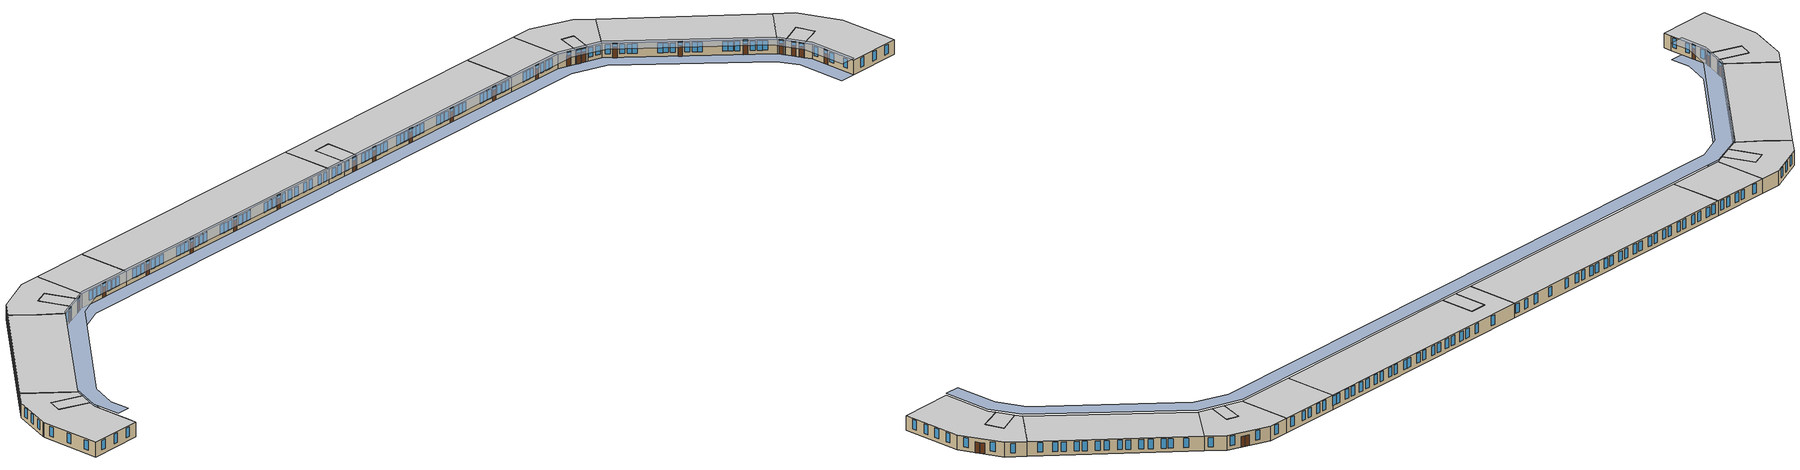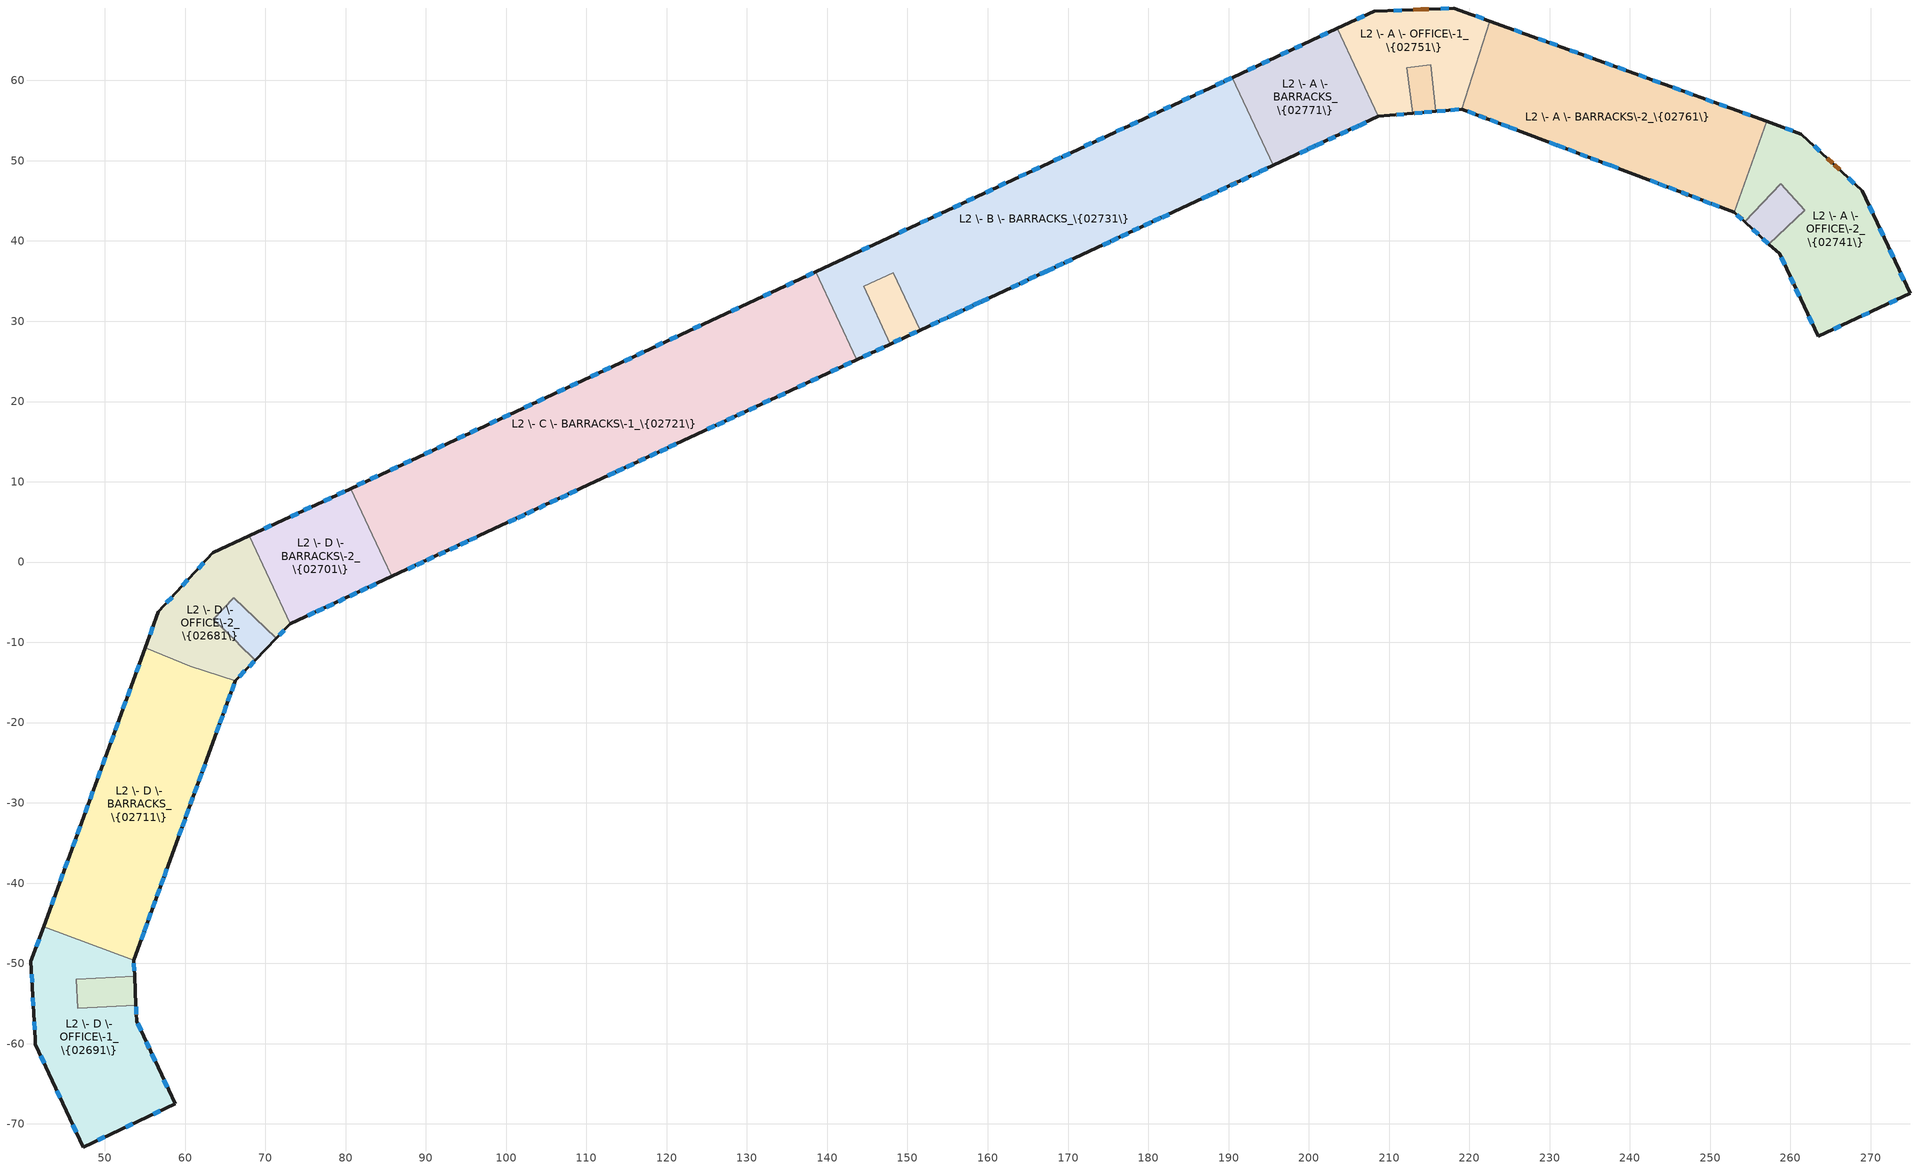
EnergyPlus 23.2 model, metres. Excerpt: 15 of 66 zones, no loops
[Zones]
L2 \- A \- BARRACKS\-2_\{02761\}
 floor to Thermal Zone 1 (\(Baseline\) Floor_\{00023\}): 253.01,43.56 219.02,56.43 222.56,67.39 257.05,54.89 z4.19
 wall outside (\(Baseline\)  Above Grade Wall_\{00010\}): 219.02,56.43 253.01,43.56 / 257.05,54.89 222.56,67.39 z4.19:7.54
 wall to L2 \- A \- OFFICE\-2_\{02741\} (Buffer Wall_\{00015\}): 253.01,43.56 257.05,54.89 z4.19:7.54
 wall to L2 \- A \- OFFICE\-1_\{02751\} (Buffer Wall_\{00015\}): 222.56,67.39 219.02,56.43 z4.19:7.54
 window (Construction 2): 219.78,56.15 220.73,55.79 / 222.59,55.08 223.54,54.72 / 223.95,54.56 224.9,54.2 / 224.95,54.19 225.9,53.83 / 229.94,52.3 230.89,51.94 / 230.97,51.91 231.92,51.55 / 232.3,51.4 233.25,51.04 / 235.12,50.33 236.07,49.97 / 236.61,49.77 237.56,49.41 / 237.59,49.4 238.54,49.04 / 242.51,47.54 243.46,47.18 / 243.56,47.14 244.51,46.78 / 244.82,46.66 245.77,46.3 / 247.77,45.54 248.72,45.18 / 249.14,45.02 250.09,44.66 / 250.18,44.63 251.13,44.27 / 226.52,65.95 225.56,66.3 / 229.54,64.86 228.59,65.2 / 230.94,64.35 229.98,64.7 / 233.48,63.43 232.52,63.78 / 235.29,62.78 234.33,63.12 / 237.87,61.84 236.92,62.18 / 239.46,61.26 238.51,61.61 / 242.03,60.33 241.07,60.68 / 243.8,59.69 242.84,60.04 / 246.31,58.78 245.35,59.13 / 247.84,58.22 246.89,58.57 / 250.38,57.3 249.43,57.65 / 252.07,56.69 251.11,57.04 / 255.01,55.63 254.05,55.97 z5.1:7.24; 221.19,55.61 222.05,55.29 / 233.82,50.83 234.67,50.5 / 246.4,46.06 247.26,45.74 z6.63:7.54
 door (\(Baseline\) Door_Opaque_\{00029\}): 221.22,55.6 222.07,55.28 / 233.82,50.83 234.67,50.5 / 246.44,46.05 247.29,45.72 z4.19:6.63
 ceiling to Thermal Zone 2 (Default Ceiling_\{00021\}): 257.05,54.89 222.56,67.39 219.02,56.43 253.01,43.56 z7.54
L2 \- A \- BARRACKS_\{02771\}
 floor to Thermal Zone 1 (\(Baseline\) Floor_\{00023\}): 195.57,49.4 190.45,60.36 203.56,66.48 208.67,55.51 z4.19
 wall outside (\(Baseline\)  Above Grade Wall_\{00010\}): 195.57,49.4 208.67,55.51 / 203.56,66.48 190.45,60.36 z4.19:7.54
 wall to L2 \- B \- BARRACKS_\{02731\} (Buffer Wall_\{00015\}): 190.45,60.36 195.57,49.4 z4.19:7.54
 wall to L2 \- A \- OFFICE\-1_\{02751\} (Buffer Wall_\{00015\}): 208.67,55.51 203.56,66.48 z4.19:7.54
 window (Construction 2): 206.25,54.38 207.17,54.81 / 205.3,53.94 206.22,54.37 / 203.9,53.29 204.82,53.72 / 200.89,51.88 201.81,52.31 / 199.86,51.4 200.78,51.83 / 198.85,50.93 199.77,51.36 / 193.32,61.7 192.4,61.27 / 195.05,62.51 194.13,62.08 / 197.44,63.62 196.52,63.2 / 199.14,64.41 198.22,63.98 / 202.34,65.91 201.42,65.48 z5.1:7.24; 202.44,52.6 203.27,52.99 z6.63:7.54
 door (\(Baseline\) Door_Opaque_\{00029\}): 202.42,52.6 203.25,52.98 z4.19:6.63
 ceiling to Thermal Zone 2 (Default Ceiling_\{00021\}): 208.67,55.51 203.56,66.48 190.45,60.36 195.57,49.4 z7.54
L2 \- A \- OFFICE\-1_\{02751\}
 floor to Thermal Zone 1 (\(Baseline\) Floor_\{00023\}): 208.67,55.51 203.56,66.48 208.12,68.6 218.08,69.02 222.56,67.39 219.02,56.43 215.82,56.15 215.2,61.97 212.2,61.58 212.95,55.89 z4.19
 wall outside (\(Baseline\)  Above Grade Wall_\{00010\}): 208.67,55.51 212.95,55.89 / 222.56,67.39 218.08,69.02 208.12,68.6 203.56,66.48 / 215.82,56.15 219.02,56.43 z4.19:7.54
 wall to ThermalZone_L2 \- A \- STAIRS\-1_\{03027\} (Buffer Wall_\{00015\}): 212.95,55.89 212.2,61.58 215.2,61.97 215.82,56.15 z4.19:7.54
 window (Construction 2): 210.93,55.71 211.84,55.79 z6.63:7.54; 206.91,68.04 205.99,67.61 / 211.59,68.75 210.58,68.7 / 217.44,68.99 216.42,68.95 / 221.76,67.68 220.8,68.03 / 217.66,56.31 218.67,56.4 / 215.99,56.16 217,56.25 z5.1:7.24
 door (\(Baseline\) Door_Opaque_\{00029\}): 210.86,55.71 211.77,55.79 / 213.94,68.85 213.03,68.81 / 214.92,68.89 214.01,68.85 z4.19:6.63
 ceiling to Thermal Zone 2 (Default Ceiling_\{00021\}): 212.95,55.89 212.2,61.58 215.2,61.97 215.82,56.15 219.02,56.43 222.56,67.39 218.08,69.02 208.12,68.6 203.56,66.48 208.67,55.51 z7.54
L2 \- A \- OFFICE\-2_\{02741\}
 floor to Thermal Zone 1 (\(Baseline\) Floor_\{00023\}): 263.43,28.11 258.64,38.38 257.32,39.6 261.75,43.85 258.81,47.12 254.3,42.37 253.01,43.56 257.05,54.89 261.36,53.32 268.94,46.24 274.9,33.46 z4.19
 wall outside (\(Baseline\)  Above Grade Wall_\{00010\}): 257.32,39.6 258.64,38.38 263.43,28.11 274.9,33.46 268.94,46.24 261.36,53.32 257.05,54.89 / 253.01,43.56 254.3,42.37 z4.19:7.54
 wall to ThermalZone_L2 \- A \- STAIR\-2_\{03028\} (Buffer Wall_\{00015\}): 254.3,42.37 258.81,47.12 261.75,43.85 257.32,39.6 z4.19:7.54
 window (Construction 2): 260.28,53.71 259.33,54.06 / 263.67,51.16 262.93,51.85 / 267.96,47.15 267.22,47.85 / 270.24,43.45 269.81,44.37 / 271.55,40.65 271.12,41.57 / 272.79,37.99 272.36,38.91 / 274.12,35.12 273.7,36.04 / 265.36,29.01 266.28,29.44 / 268.89,30.66 269.81,31.08 / 272.32,32.26 273.24,32.69 / 262.27,30.6 262.7,29.68 / 260.66,34.04 261.09,33.12 / 258.84,37.96 259.27,37.04 z5.1:7.24; 260,35.47 260.38,34.64 / 253.31,43.28 253.98,42.67 z6.63:7.54
 door (\(Baseline\) Door_Opaque_\{00029\}): 265.27,49.67 264.6,50.29 / 266.12,48.87 265.45,49.5 / 260.02,35.43 260.4,34.6 / 253.3,43.29 253.97,42.68 z4.19:6.63
 ceiling to Thermal Zone 2 (Default Ceiling_\{00021\}): 274.9,33.46 268.94,46.24 261.36,53.32 257.05,54.89 253.01,43.56 254.3,42.37 258.81,47.12 261.75,43.85 257.32,39.6 258.64,38.38 263.43,28.11 z7.54
L2 \- B \- BARRACKS_\{02731\}
 floor to Thermal Zone 1 (\(Baseline\) Floor_\{00023\}): 147.77,27.11 144.43,34.29 144.53,34.34 147.87,27.16 z4.19; 143.67,25.2 138.56,36.17 190.45,60.36 195.57,49.4 151.59,28.89 148.24,36.07 144.53,34.34 144.43,34.29 147.77,27.11 z4.19
 wall outside (\(Baseline\)  Above Grade Wall_\{00010\}): 190.45,60.36 138.56,36.17 / 151.59,28.89 195.57,49.4 / 143.67,25.2 147.87,27.16 z4.19:7.54
 wall to L2 \- C \- BARRACKS\-1_\{02721\} (Buffer Wall_\{00015\}): 138.56,36.17 143.67,25.2 z4.19:7.54
 wall to ThermalZone_L2 \- B \- STAIR\-1_\{03030\} (Buffer Wall_\{00015\}): 147.87,27.16 144.53,34.34 148.24,36.07 151.59,28.89 z4.19:7.54
 window (Construction 2): 145.24,39.28 144.32,38.86 / 149.87,41.44 148.95,41.01 / 152.5,42.67 151.58,42.24 / 154.18,43.45 153.26,43.02 / 156.63,44.59 155.71,44.16 / 158.33,45.39 157.41,44.96 / 160.64,46.46 159.72,46.03 / 162.26,47.22 161.34,46.79 / 164.79,48.4 163.87,47.97 / 166.48,49.19 165.56,48.76 / 169.16,50.44 168.24,50.01 / 170.26,50.95 169.34,50.52 / 172.95,52.21 172.03,51.78 / 174.49,52.92 173.57,52.49 / 176.95,54.07 176.03,53.64 / 178.66,54.86 177.74,54.44 / 180.96,55.94 180.04,55.51 / 182.82,56.81 181.9,56.38 / 185.14,57.89 184.22,57.46 / 186.83,58.68 185.91,58.25 / 189.35,59.85 188.43,59.42 / 190.37,60.33 189.45,59.9 / 152.89,29.5 153.81,29.93 / 154.02,30.03 154.94,30.46 / 155.05,30.51 155.97,30.94 / 157.2,31.51 158.12,31.94 / 158.2,31.98 159.12,32.41 / 159.21,32.45 160.13,32.88 / 162.93,34.18 163.85,34.61 / 164.02,34.69 164.94,35.12 / 165.13,35.21 166.05,35.64 / 167.35,36.24 168.27,36.67 / 168.5,36.78 169.42,37.21 / 169.58,37.28 170.5,37.71 / 174.31,39.49 175.23,39.92 / 175.36,39.98 176.28,40.41 / 176.58,40.55 177.5,40.98 / 179.42,41.87 180.34,42.3 / 180.63,42.43 181.55,42.86 / 181.68,42.92 182.6,43.35 / 193.87,48.61 194.79,49.04 / 192.88,48.15 193.8,48.58 / 191.56,47.53 192.48,47.96 / 188.85,46.27 189.77,46.7 / 187.65,45.71 188.57,46.14 / 186.66,45.24 187.58,45.68 / 146.12,26.34 147.04,26.77 / 144.52,25.6 145.44,26.03 z5.1:7.24; 156.03,30.96 156.86,31.35 / 166.49,35.84 167.32,36.23 / 178.08,41.24 178.9,41.63 / 190.19,46.9 191.02,47.28 z6.63:7.54
 door (\(Baseline\) Door_Opaque_\{00029\}): 156.07,30.98 156.89,31.37 / 166.46,35.83 167.29,36.21 / 178.08,41.24 178.9,41.63 / 190.28,46.93 191.11,47.32 z4.19:6.63
 ceiling to Thermal Zone 2 (Default Ceiling_\{00021\}): 147.87,27.16 144.53,34.34 148.24,36.07 151.59,28.89 195.57,49.4 190.45,60.36 138.56,36.17 143.67,25.2 z7.54
L2 \- C \- BARRACKS\-1_\{02721\}
 floor to Thermal Zone 1 (\(Baseline\) Floor_\{00023\}): 85.77,-1.8 80.66,9.16 138.56,36.17 143.67,25.2 z4.19
 wall outside (\(Baseline\)  Above Grade Wall_\{00010\}): 138.56,36.17 80.66,9.16 / 85.77,-1.8 143.67,25.2 z4.19:7.54
 wall to L2 \- D \- BARRACKS\-2_\{02701\} (Buffer Wall_\{00015\}): 80.66,9.16 84.7,0.48 85.77,-1.8 z4.19:7.54
 window (Construction 2): 135.79,34.88 134.87,34.45 / 138.28,36.04 137.36,35.61 / 132.98,33.56 132.06,33.14 / 128.96,31.69 128.04,31.26 / 124.23,29.48 123.31,29.05 / 121.32,28.13 120.4,27.7 / 119.53,27.29 118.61,26.86 / 117.17,26.19 116.25,25.76 / 115.62,25.47 114.7,25.04 / 113.03,24.26 112.11,23.83 / 111.46,23.53 110.54,23.1 / 108.92,22.35 108,21.92 / 107.31,21.59 106.39,21.16 / 104.78,20.42 103.86,19.99 / 103.2,19.68 102.28,19.25 / 100.53,18.44 99.61,18 / 98.86,17.66 97.94,17.23 / 96.43,16.52 95.51,16.09 / 94.86,15.79 93.94,15.36 / 92.32,14.61 91.4,14.18 / 90.73,13.86 89.81,13.44 / 88.17,12.67 87.25,12.24 / 86.49,11.89 85.57,11.46 / 84.01,10.73 83.09,10.3 / 82.4,9.98 81.48,9.55 / 87.72,-0.89 88.64,-0.46 / 88.82,-0.38 89.74,0.05 / 90.09,0.22 91.01,0.65 / 92.98,1.56 93.9,1.99 / 94.28,2.17 95.2,2.6 / 95.4,2.69 96.32,3.12 / 100.25,4.95 101.17,5.38 / 101.37,5.47 102.29,5.9 / 102.54,6.02 103.46,6.45 / 105.46,7.38 106.38,7.81 / 106.73,7.97 107.65,8.4 / 107.86,8.5 108.78,8.93 / 112.66,10.74 113.58,11.17 / 113.74,11.24 114.66,11.67 / 114.98,11.82 115.9,12.25 / 117.87,13.17 118.79,13.6 / 119.14,13.76 120.06,14.19 / 120.29,14.3 121.21,14.73 / 125.06,16.52 125.98,16.95 / 126.23,17.07 127.15,17.5 / 127.48,17.65 128.4,18.08 / 130.21,18.92 131.13,19.36 / 132,19.76 132.92,20.19 / 133.84,20.62 134.76,21.05 / 136.35,21.79 137.27,22.22 / 137.95,22.53 138.87,22.96 / 140.46,23.7 141.38,24.13 / 142.06,24.45 142.98,24.88 z5.1:7.24; 128.82,18.28 129.65,18.66 / 116.5,12.53 117.33,12.92 / 104.06,6.73 104.89,7.12 / 91.58,0.91 92.4,1.29 z6.63:7.54
 door (\(Baseline\) Door_Opaque_\{00029\}): 128.83,18.28 129.66,18.67 / 116.49,12.53 117.32,12.91 / 104.06,6.73 104.89,7.12 / 91.57,0.9 92.4,1.29 z4.19:6.63
 ceiling to Thermal Zone 2 (Default Ceiling_\{00021\}): 143.67,25.2 138.56,36.17 80.66,9.16 85.77,-1.8 z7.54
L2 \- D \- BARRACKS\-2_\{02701\}
 floor to Thermal Zone 1 (\(Baseline\) Floor_\{00023\}): 73.12,-7.7 68,3.27 80.66,9.16 85.77,-1.8 z4.19
 wall outside (\(Baseline\)  Above Grade Wall_\{00010\}): 80.66,9.16 68,3.27 / 73.12,-7.7 85.77,-1.8 z4.19:7.54
 wall to L2 \- D \- OFFICE\-2_\{02681\} (Buffer Wall_\{00015\}): 68,3.27 73.12,-7.7 z4.19:7.54
 window (Construction 2): 79.9,8.81 78.98,8.38 / 78.2,8.02 77.28,7.59 / 75.72,6.86 74.8,6.44 / 74.08,6.1 73.16,5.67 / 70.77,4.56 69.85,4.13 / 75.27,-6.69 76.19,-6.26 / 76.36,-6.19 77.28,-5.76 / 77.6,-5.61 78.52,-5.18 / 80.49,-4.26 81.41,-3.83 / 81.81,-3.65 82.73,-3.22 / 82.92,-3.13 83.84,-2.7 z5.1:7.24; 79.09,-4.92 79.92,-4.53 z6.63:7.54
 door (\(Baseline\) Door_Opaque_\{00029\}): 79.08,-4.92 79.91,-4.53 z4.19:6.63
 ceiling to Thermal Zone 2 (Default Ceiling_\{00021\}): 85.77,-1.8 80.66,9.16 68,3.27 73.12,-7.7 z7.54
L2 \- D \- BARRACKS_\{02711\}
 floor to Thermal Zone 1 (\(Baseline\) Floor_\{00023\}): 53.61,-49.58 42.37,-45.45 55.05,-10.69 60.65,-13 66.27,-14.8 z4.19
 wall outside (\(Baseline\)  Above Grade Wall_\{00010\}): 55.05,-10.69 42.37,-45.45 / 53.61,-49.58 66.27,-14.8 z4.19:7.54
 wall to L2 \- D \- OFFICE\-1_\{02691\} (Buffer Wall_\{00015\}): 42.37,-45.45 53.61,-49.58 z4.19:7.54
 wall to L2 \- D \- OFFICE\-2_\{02681\} (Buffer Wall_\{00015\}): 66.27,-14.8 60.65,-13 55.05,-10.69 z4.19:7.54
 window (Construction 2): 54.28,-12.78 53.93,-13.74 / 53.19,-15.79 52.84,-16.74 / 52.62,-17.34 52.27,-18.3 / 51.66,-19.97 51.31,-20.93 / 51.09,-21.55 50.74,-22.5 / 50.08,-24.3 49.74,-25.25 / 49.47,-25.99 49.12,-26.94 / 48.53,-28.57 48.18,-29.52 / 47.91,-30.27 47.56,-31.22 / 46.94,-32.93 46.59,-33.88 / 46.36,-34.52 46.01,-35.47 / 45.38,-37.2 45.03,-38.15 / 44.79,-38.8 44.44,-39.76 / 43.72,-41.74 43.37,-42.69 / 54.54,-47.03 54.89,-46.07 / 54.92,-45.98 55.27,-45.02 / 55.41,-44.64 55.76,-43.68 / 56.49,-41.66 56.84,-40.71 / 56.99,-40.28 57.34,-39.33 / 57.39,-39.19 57.74,-38.23 / 59.23,-34.12 59.58,-33.17 / 59.66,-32.96 60,-32.01 / 60.11,-31.72 60.46,-30.76 / 61.17,-28.8 61.52,-27.84 / 61.72,-27.29 62.07,-26.33 / 62.15,-26.11 62.5,-25.16 / 63.92,-21.24 64.27,-20.28 / 64.35,-20.07 64.7,-19.12 / 64.81,-18.81 65.15,-17.86 / 65.79,-16.11 66.14,-15.15 z5.1:7.24; 65.35,-17.31 65.66,-16.45 / 60.67,-30.18 60.98,-29.32 / 55.98,-43.07 56.29,-42.21 z6.63:7.54
 door (\(Baseline\) Door_Opaque_\{00029\}): 65.35,-17.32 65.66,-16.46 / 60.66,-30.21 60.97,-29.35 / 55.98,-43.06 56.29,-42.2 z4.19:6.63
 ceiling to Thermal Zone 2 (Default Ceiling_\{00021\}): 66.27,-14.8 60.65,-13 55.05,-10.69 42.37,-45.45 53.61,-49.58 z7.54
L2 \- D \- OFFICE\-1_\{02691\}
 floor to Thermal Zone 1 (\(Baseline\) Floor_\{00023\}): 47.31,-72.87 41.35,-60.09 40.8,-49.74 42.37,-45.45 53.61,-49.58 53.71,-51.61 46.44,-51.97 46.61,-55.57 53.89,-55.21 53.99,-57.22 58.79,-67.51 z4.19
 wall outside (\(Baseline\)  Above Grade Wall_\{00010\}): 42.37,-45.45 40.8,-49.74 41.32,-59.44 41.35,-60.09 47.31,-72.87 58.79,-67.51 57.96,-65.73 53.99,-57.22 53.89,-55.21 / 53.71,-51.61 53.61,-49.58 z4.19:7.54
 wall to ThermalZone_L2 \- D \- STAIR\-1_\{03029\} (Buffer Wall_\{00015\}): 53.89,-55.21 46.61,-55.57 46.44,-51.97 53.71,-51.61 z4.19:7.54
 window (Construction 2): 42.01,-61.51 42.44,-62.43 / 44.03,-65.84 44.46,-66.76 / 46.02,-70.1 46.45,-71.02 / 40.89,-51.35 40.94,-52.36 / 41.04,-54.28 41.1,-55.29 / 41.2,-57.24 41.25,-58.25 / 41.81,-46.98 41.46,-47.94 / 57.81,-65.4 57.38,-64.48 / 56.31,-62.2 55.88,-61.28 / 54.54,-58.39 54.11,-57.47 / 49.1,-72.03 50.02,-71.6 / 56.02,-68.81 56.94,-68.38 / 52.59,-70.41 53.51,-69.98 z5.1:7.24; 53.68,-50.92 53.63,-50.01 / 53.95,-56.34 53.9,-55.42 / 55.56,-60.59 55.18,-59.76 z6.63:7.54
 door (\(Baseline\) Door_Opaque_\{00029\}): 53.68,-50.9 53.63,-49.99 / 53.95,-56.4 53.9,-55.48 / 55.57,-60.6 55.18,-59.77 z4.19:6.63
 ceiling to Thermal Zone 2 (Default Ceiling_\{00021\}): 58.79,-67.51 53.99,-57.22 53.89,-55.21 46.61,-55.57 46.44,-51.97 53.71,-51.61 53.61,-49.58 42.37,-45.45 40.8,-49.74 41.35,-60.09 47.31,-72.87 z7.54
L2 \- D \- OFFICE\-2_\{02681\}
 floor to Thermal Zone 1 (\(Baseline\) Floor_\{00023\}): 63.41,-7.09 66,-4.4 66.06,-4.46 63.49,-7.12 66.62,-10.14 66.6,-10.17 z4.19; 66.27,-14.8 60.65,-13 55.05,-10.69 56.69,-6.19 63.43,1.13 68,3.27 73.12,-7.7 71.37,-9.51 66.1,-4.42 66.06,-4.46 66,-4.4 63.41,-7.09 68.74,-12.23 z4.19
 wall outside (\(Baseline\)  Above Grade Wall_\{00010\}): 68,3.27 63.43,1.13 56.69,-6.19 55.05,-10.69 / 71.37,-9.51 73.12,-7.7 / 66.27,-14.8 68.74,-12.23 z4.19:7.54
 wall to ThermalZone_L2 \-D \- STAIR\-2_\{03031\} (Buffer Wall_\{00015\}): 68.74,-12.23 66.6,-10.17 66.62,-10.14 63.49,-7.12 66.1,-4.42 71.37,-9.51 z4.19:7.54
 window (Construction 2): 56,-8.09 55.65,-9.04 / 62.32,-0.07 61.64,-0.82 / 60.36,-2.2 59.67,-2.95 / 58.38,-4.36 57.69,-5.1 / 66.75,-14.29 67.46,-13.56 z5.1:7.24; 71.72,-9.14 72.36,-8.49 / 67.97,-13.03 68.6,-12.38 z6.63:7.54
 door (\(Baseline\) Door_Opaque_\{00029\}): 71.72,-9.15 72.36,-8.49 / 67.97,-13.04 68.6,-12.38 z4.19:6.63
 ceiling to Thermal Zone 2 (Default Ceiling_\{00021\}): 68.74,-12.23 66.6,-10.17 66.62,-10.14 63.49,-7.12 66.1,-4.42 71.37,-9.51 73.12,-7.7 68,3.27 63.43,1.13 56.69,-6.19 55.05,-10.69 60.65,-13 66.27,-14.8 z7.54
ThermalZone_L2 \- A \- STAIRS\-1_\{03027\}
 floor to Thermal Zone 1 (\(Baseline\) Floor_\{00023\}): 212.95,55.89 212.2,61.58 215.2,61.97 215.82,56.15 z4.19
 wall outside (\(Baseline\)  Above Grade Wall_\{00010\}): 212.95,55.89 215.82,56.15 z4.19:7.54
 window (Construction 2): 214.37,56.02 215.28,56.1 / 213.22,55.92 214.13,56 z6.63:7.54
 door (\(Baseline\) Door_Opaque_\{00029\}): 214.39,56.02 215.3,56.1 / 213.16,55.91 214.08,55.99 z4.19:6.63
 ceiling to Thermal Zone 2 (Default Ceiling_\{00021\}): 215.82,56.15 215.2,61.97 212.2,61.58 212.95,55.89 z7.54
ThermalZone_L2 \- A \- STAIR\-2_\{03028\}
 floor to Thermal Zone 1 (\(Baseline\) Floor_\{00023\}): 257.32,39.6 254.3,42.37 258.81,47.12 261.75,43.85 z4.19
 wall outside (\(Baseline\)  Above Grade Wall_\{00010\}): 254.3,42.37 257.32,39.6 z4.19:7.54
 window (Construction 2): 256.55,40.3 257.22,39.68 / 255.31,41.44 255.99,40.82 z6.63:7.54
 door (\(Baseline\) Door_Opaque_\{00029\}): 256.57,40.28 257.25,39.66 / 255.31,41.44 255.99,40.82 z4.19:6.63
 ceiling to Thermal Zone 2 (Default Ceiling_\{00021\}): 261.75,43.85 258.81,47.12 254.3,42.37 257.32,39.6 z7.54
ThermalZone_L2 \- B \- STAIR\-1_\{03030\}
 floor to Thermal Zone 1 (\(Baseline\) Floor_\{00023\}): 147.87,27.16 144.53,34.34 148.24,36.07 151.59,28.89 z4.19
 wall outside (\(Baseline\)  Above Grade Wall_\{00010\}): 147.87,27.16 151.59,28.89 z4.19:7.54
 window (Construction 2): 148.32,27.37 149.24,27.8 z5.1:7.24; 150.3,28.29 151.13,28.68 z6.63:7.54
 door (\(Baseline\) Door_Opaque_\{00029\}): 150.31,28.3 151.14,28.68 z4.19:6.63
 ceiling to Thermal Zone 2 (Default Ceiling_\{00021\}): 151.59,28.89 148.24,36.07 144.53,34.34 147.87,27.16 z7.54
ThermalZone_L2 \- D \- STAIR\-1_\{03029\}
 floor to Thermal Zone 1 (\(Baseline\) Floor_\{00023\}): 46.61,-55.57 46.44,-51.97 53.71,-51.61 53.89,-55.21 z4.19
 wall outside (\(Baseline\)  Above Grade Wall_\{00010\}): 53.89,-55.21 53.71,-51.61 z4.19:7.54
 ceiling to Thermal Zone 2 (Default Ceiling_\{00021\}): 53.89,-55.21 53.71,-51.61 46.44,-51.97 46.61,-55.57 z7.54
ThermalZone_L2 \-D \- STAIR\-2_\{03031\}
 floor to Thermal Zone 1 (\(Baseline\) Floor_\{00023\}): 68.74,-12.23 66.6,-10.17 66.62,-10.14 63.49,-7.12 66.06,-4.46 71.33,-9.55 z4.19; 71.33,-9.55 66.06,-4.46 66.1,-4.42 71.37,-9.51 z4.19
 wall outside (\(Baseline\)  Above Grade Wall_\{00010\}): 68.74,-12.23 71.37,-9.51 z4.19:7.54
 ceiling to Thermal Zone 2 (Default Ceiling_\{00021\}): 71.37,-9.51 66.1,-4.42 63.49,-7.12 66.62,-10.14 66.6,-10.17 68.74,-12.23 z7.54
shading: 59.66,-61.84 57.58,-57.38 57.37,-50.68 69.98,-16.36 74.83,-11.03 210.25,52.12 218.69,52.79 251.28,40.24 255.24,36.79 260.02,26.52 263.43,28.11 258.64,38.38 253.01,43.56 219.02,56.43 208.67,55.51 73.12,-7.7 66.27,-14.8 53.61,-49.58 53.99,-57.22 56.77,-63.18 z4.19; 59.66,-61.84 57.58,-57.38 57.37,-50.68 69.98,-16.36 74.83,-11.03 210.25,52.12 218.41,52.74 250.72,40.59 255.93,35.82 260.22,26.61 263.43,28.11 258.64,38.38 253.01,43.56 219.02,56.43 208.67,55.51 73.12,-7.7 66.27,-14.8 53.61,-49.58 53.99,-57.22 56.77,-63.18 z8
[Building]
SubjectBuilding_\{00122\}
[Site:Location]
Lawson Aaf_ GA_ USA_Site_\{02469\}: Latitude {deg}=32.332; Longitude {deg}=-84.989; Time Zone {hr}=-5; Elevation {m}=70.7136
[Site:GroundReflectance]
0.2, 0.2, 0.2, 0.2, 0.2, 0.2, 0.2, 0.2, 0.2, 0.2, 0.2, 0.2
[SizingPeriod:DesignDay] Barometric Pressure {Pa}=100479; Wind Direction {deg}=0; Rain Indicator=No; Snow Indicator=No; Begin Environment Reset Mode=FullResetAtBeginEnvironment
Name | Month | Day of Month | Day Type | Maximum Dry-Bulb Temperature {C} | Daily Dry-Bulb Temperature Range {deltaC} | Dry-Bulb Temperature Range Modifier Type | Humidity Condition Type | Wetbulb or DewPoint at Maximum Dry-Bulb {C} | Wind Speed {m/s} | Daylight Saving Time Indicator | Solar Model Indicator | Sky Clearness | Dry-Bulb Temperature Range Modifier Day Schedule | Humidity Condition Day Schedule | Beam Solar Day Schedule | Diffuse Solar Day Schedule
00\:HDD_Lawson Aaf_ GA_ USA_\{02470\} | 1 | 15 | WinterDesignDay | -3.55556 | 0 | DefaultMultipliers | Wetbulb | -7.33333 | 18.04 | No | ASHRAEClearSky | 0
01\:CDD_Lawson Aaf_ GA_ USA_January_\{02475\} | 1 | 21 | SummerDesignDay | 23.0222 |  | DifferenceSchedule | WetBulbProfileDifferenceSchedule | 21.2186 | 9.02 | No | Schedule |  | DrybulbTemperatureScheduleDayForDesignWeather_January_\{02471\} | WetbulbTemperatureScheduleDayForDesignWeather_January_\{02472\} | BeamRadiationScheduleDayForDesignWeather_January_\{02473\} | DiffuseRadiationScheduleDayForDesignWeather_January_\{02474\}
02\:CDD_Lawson Aaf_ GA_ USA_February_\{02480\} | 2 | 21 | SummerDesignDay | 24.6 |  | DifferenceSchedule | WetBulbProfileDifferenceSchedule | 22.3325 | 9.02 | No | Schedule |  | DrybulbTemperatureScheduleDayForDesignWeather_February_\{02476\} | WetbulbTemperatureScheduleDayForDesignWeather_February_\{02477\} | BeamRadiationScheduleDayForDesignWeather_February_\{02478\} | DiffuseRadiationScheduleDayForDesignWeather_February_\{02479\}
03\:CDD_Lawson Aaf_ GA_ USA_March_\{02485\} | 3 | 21 | SummerDesignDay | 27.8444 |  | DifferenceSchedule | WetBulbProfileDifferenceSchedule | 24.5556 | 9.02 | Yes | Schedule |  | DrybulbTemperatureScheduleDayForDesignWeather_March_\{02481\} | WetbulbTemperatureScheduleDayForDesignWeather_March_\{02482\} | BeamRadiationScheduleDayForDesignWeather_March_\{02483\} | DiffuseRadiationScheduleDayForDesignWeather_March_\{02484\}
[Material]
Name | Roughness | Thickness {m} | Conductivity {W/m-K} | Density {kg/m3} | Specific Heat {J/kg-K} | Thermal Absorptance | Solar Absorptance | Visible Absorptance
Buffer Wall_R\-38 batt insulation_\{00014\} | MediumRough | 0.9144 | 0.0692301 | 8.00842 | 837.36 | 0.45 | 0.45 | 0.45
Default Ceiling_Acoustic Tile_\{00019\}; Default Ceiling_Acoustic Tile_\{00020\} | MediumRough | 0.009525 | 0.0605757 | 368.387 | 586.152 | 0.45 | 0.45 | 0.45
Material 1 | Rough | 0.3 | 1.04 | 2243 | 837 | 0.9 | 0.7 | 0.7
\(Baseline\)  Above Grade Wall_Baseline_\{00008\} | MediumRough | 0.0047625 | 0.0048269 | 1857.95 | 837.36 | 0.45 | 0.45 | 0.45
\(Baseline\)  Above Grade Wall_Baseline_\{00009\} | MediumRough | 0.0047625 | 0.0048269 | 1857.95 | 837.36 | 0.675 | 0.675 | 0.675
\(Baseline\) Floor_Baseline_\{00022\} | MediumRough | 0.0008636 | 0.000284589 | 7832.24 | 502.416 | 0.675 | 0.675 | 0.675
[Material:NoMass]
\(Baseline\) Door_OpaqueMaterial_\{00028\}: Roughness=MediumRough; Thermal Resistance {m2-K/W}=0.251586; Thermal Absorptance=0.9; Solar Absorptance=0.7; Visible Absorptance=0.7
[WindowMaterial:SimpleGlazingSystem]
\(Baseline\) Window_\{00027\}: U-Factor {W/m2-K}=6.92748; Solar Heat Gain Coefficient=0.39; Visible Transmittance=0.43
[Construction]
Buffer Wall_\{00015\}: Buffer Wall_R\-38 batt insulation_\{00014\}
Construction 1: Material 1
Construction 2: \(Baseline\) Window_\{00027\}
Default Ceiling_\{00021\}: Default Ceiling_Acoustic Tile_\{00019\}, Default Ceiling_Acoustic Tile_\{00020\}
\(Baseline\)  Above Grade Wall_\{00010\}: \(Baseline\)  Above Grade Wall_Baseline_\{00009\}, \(Baseline\)  Above Grade Wall_Baseline_\{00008\}
\(Baseline\) Door_Opaque_\{00029\}: \(Baseline\) Door_OpaqueMaterial_\{00028\}
\(Baseline\) Floor_\{00023\}: \(Baseline\) Floor_Baseline_\{00022\}
[Zone] Multiplier=1; Part of Total Floor Area=Yes
Name | Volume {m3} | Floor Area {m2} | Zone Inside Convection Algorithm
L2 \- A \- BARRACKS\-2_\{02761\} | 1441.13 | 429.675
L2 \- A \- BARRACKS_\{02771\} | 586.755 | 174.942
L2 \- A \- OFFICE\-1_\{02751\} | 575.545 | 171.6
L2 \- A \- OFFICE\-2_\{02741\} | 928.688 | 276.89
L2 \- B \- BARRACKS_\{02731\} | 2214.48 | 660.25
L2 \- C \- BARRACKS\-1_\{02721\} | 2592.49 | 772.955
L2 \- D \- BARRACKS\-2_\{02701\} | 566.423 | 168.88
L2 \- D \- BARRACKS_\{02711\} | 1479.88 | 441.227
L2 \- D \- OFFICE\-1_\{02691\} | 930.783 | 277.514
L2 \- D \- OFFICE\-2_\{02681\} | 542.599 | 161.776
ThermalZone_L2 \- A \- STAIRS\-1_\{03027\} | 57.3969 | 17.113 | TARP
ThermalZone_L2 \- A \- STAIR\-2_\{03028\} | 90.2681 | 26.9136 | TARP
ThermalZone_L2 \- B \- STAIR\-1_\{03030\} | 108.938 | 32.48 | TARP
ThermalZone_L2 \- D \- STAIR\-1_\{03029\} | 88.039 | 26.249 | TARP
ThermalZone_L2 \-D \- STAIR\-2_\{03031\} | 92.5542 | 27.5952 | TARP
[Space]
Name | Zone | Volume {m3} | Floor Area {m2}
Extruded Building 83 \- LCCA_L2\- A \- BARRACKS\-2_\{00779\} | L2 \- A \- BARRACKS\-2_\{02761\} | 1441.13 | 429.675
Extruded Building 83 \- LCCA_L2 \- A \- BARRACKS_\{00829\} | L2 \- A \- BARRACKS_\{02771\} | 586.755 | 174.942
Extruded Building 83 \- LCCA_L2 \- A \- OFFICE\-1_\{00856\} | L2 \- A \- OFFICE\-1_\{02751\} | 575.545 | 171.6
Extruded Building 83 \- LCCA_L2 \- A \- OFFICE\-2_\{00714\} | L2 \- A \- OFFICE\-2_\{02741\} | 928.688 | 276.89
Extruded Building 83 \- LCCA_L2 \- B \- BARRACKS_\{01115\} | L2 \- B \- BARRACKS_\{02731\} | 2214.48 | 660.25
Extruded Building 83 \- LCCA_L2 \- C \- BARRACKS\-1_\{01038\} | L2 \- C \- BARRACKS\-1_\{02721\} | 2592.49 | 772.955
Extruded Building 83 \- LCCA_L2 \- D \- BARRACKS\-2_\{01009\} | L2 \- D \- BARRACKS\-2_\{02701\} | 566.423 | 168.88
Extruded Building 83 \- LCCA_L2 \- D \- BARRACKS_\{00957\} | L2 \- D \- BARRACKS_\{02711\} | 1479.88 | 441.227
Extruded Building 83 \- LCCA_L2 \- D \- OFFICE\-1_\{00906\} | L2 \- D \- OFFICE\-1_\{02691\} | 930.783 | 277.514
Extruded Building 83 \- LCCA_L2 \- D \- OFFICE\-2_\{01231\} | L2 \- D \- OFFICE\-2_\{02681\} | 542.599 | 161.776
Extruded Building 83 \- LCCA_L2 \- A \- STAIRS\-1_\{00696\} | ThermalZone_L2 \- A \- STAIRS\-1_\{03027\} | 57.3969 | 17.113
Extruded Building 83 \- LCCA_L2 \- A \- STAIR\-2_\{00761\} | ThermalZone_L2 \- A \- STAIR\-2_\{03028\} | 90.2681 | 26.9136
Extruded Building 83 \- LCCA_L2 \- B \- STAIR\-1_\{01195\} | ThermalZone_L2 \- B \- STAIR\-1_\{03030\} | 108.938 | 32.48
Extruded Building 83 \- LCCA_L2 \- D \- STAIR\-1_\{00892\} | ThermalZone_L2 \- D \- STAIR\-1_\{03029\} | 88.039 | 26.249
Extruded Building 83 \- LCCA_L2 \-D \- STAIR\-2_\{01212\} | ThermalZone_L2 \-D \- STAIR\-2_\{03031\} | 92.5542 | 27.5952
[Lights] Design Level Calculation Method=LightingLevel; Return Air Fraction=0; Fraction Radiant=0.197; Fraction Visible=0.573; Fraction Replaceable=0
Name | Zone or ZoneList or Space or SpaceList | Schedule | Lighting Level {W}
L2\- A \- BARRACKS\-2_OHLight_\{02262\} | Extruded Building 83 \- LCCA_L2\- A \- BARRACKS\-2_\{00779\} | Upper Floor Lighting and Occupancy_WDD_OFF_\{00104\} | 2433.39
L2 \- A \- BARRACKS_OHLight_\{02270\} | Extruded Building 83 \- LCCA_L2 \- A \- BARRACKS_\{00829\} | Upper Floor Lighting and Occupancy_WDD_OFF_\{00104\} | 990.752
L2 \- A \- OFFICE\-1_OHLight_\{02278\} | Extruded Building 83 \- LCCA_L2 \- A \- OFFICE\-1_\{00856\} | 1st Floor Lighting and Occupancy_WDD_OFF_\{00109\} | 577.841
L2 \- A \- OFFICE\-2_OHLight_\{02252\} | Extruded Building 83 \- LCCA_L2 \- A \- OFFICE\-2_\{00714\} | 1st Floor Lighting and Occupancy_WDD_OFF_\{00109\} | 932.394
L2 \- B \- BARRACKS_OHLight_\{02319\} | Extruded Building 83 \- LCCA_L2 \- B \- BARRACKS_\{01115\} | Upper Floor Lighting and Occupancy_WDD_OFF_\{00104\} | 3739.21
L2 \- C \- BARRACKS\-1_OHLight_\{02311\} | Extruded Building 83 \- LCCA_L2 \- C \- BARRACKS\-1_\{01038\} | Upper Floor Lighting and Occupancy_WDD_OFF_\{00104\} | 4377.49
L2 \- D \- BARRACKS\-2_OHLight_\{02303\} | Extruded Building 83 \- LCCA_L2 \- D \- BARRACKS\-2_\{01009\} | Upper Floor Lighting and Occupancy_WDD_OFF_\{00104\} | 956.421
L2 \- D \- BARRACKS_OHLight_\{02295\} | Extruded Building 83 \- LCCA_L2 \- D \- BARRACKS_\{00957\} | Upper Floor Lighting and Occupancy_WDD_OFF_\{00104\} | 2498.81
L2 \- D \- OFFICE\-1_OHLight_\{02288\} | Extruded Building 83 \- LCCA_L2 \- D \- OFFICE\-1_\{00906\} | 1st Floor Lighting and Occupancy_WDD_OFF_\{00109\} | 934.497
L2 \- A \- STAIRS\-1_OHLight_\{02249\} | Extruded Building 83 \- LCCA_L2 \- A \- STAIRS\-1_\{00696\} | 24/7_WDD_OFF_\{00114\} | 42.7829
L2 \- A \- STAIR\-2_OHLight_\{02259\} | Extruded Building 83 \- LCCA_L2 \- A \- STAIR\-2_\{00761\} | 24/7_WDD_OFF_\{00114\} | 67.2846
L2 \- B \- STAIR\-1_OHLight_\{02327\} | Extruded Building 83 \- LCCA_L2 \- B \- STAIR\-1_\{01195\} | 24/7_WDD_OFF_\{00114\} | 81.2008
L2 \- D \- STAIR\-1_OHLight_\{02285\} | Extruded Building 83 \- LCCA_L2 \- D \- STAIR\-1_\{00892\} | 24/7_WDD_OFF_\{00114\} | 65.6231
[People] Number of People Calculation Method=People; Fraction Radiant=0.7; Carbon Dioxide Generation Rate {m3/s-W}=4.298e-08
Name | Zone or ZoneList or Space or SpaceList | Number of People Schedule | Number of People | Sensible Heat Fraction | Activity Level Schedule
L2\- A \- BARRACKS\-2_People__\{02264\} | Extruded Building 83 \- LCCA_L2\- A \- BARRACKS\-2_\{00779\} | Upper Floor Lighting and Occupancy_WDD_OFF_\{00104\} | 29 | 0.6125 | Schedule_SchType_Constant_\{02265\}
L2 \- A \- BARRACKS_People__\{02272\} | Extruded Building 83 \- LCCA_L2 \- A \- BARRACKS_\{00829\} | Upper Floor Lighting and Occupancy_WDD_OFF_\{00104\} | 12 | 0.6125 | Schedule_SchType_Constant_\{02273\}
L2 \- A \- OFFICE\-1_People__\{02280\} | Extruded Building 83 \- LCCA_L2 \- A \- OFFICE\-1_\{00856\} | 1st Floor Lighting and Occupancy_WDD_OFF_\{00109\} | 20 | 0.544444 | Schedule_SchType_Constant_\{02174\}
L2 \- A \- OFFICE\-2_People__\{02254\} | Extruded Building 83 \- LCCA_L2 \- A \- OFFICE\-2_\{00714\} | 1st Floor Lighting and Occupancy_WDD_OFF_\{00109\} | 20 | 0.544444 | Schedule_SchType_Constant_\{02174\}
L2 \- B \- BARRACKS_People__\{02321\} | Extruded Building 83 \- LCCA_L2 \- B \- BARRACKS_\{01115\} | Upper Floor Lighting and Occupancy_WDD_OFF_\{00104\} | 44 | 0.6125 | Schedule_SchType_Constant_\{02322\}
L2 \- C \- BARRACKS\-1_People__\{02313\} | Extruded Building 83 \- LCCA_L2 \- C \- BARRACKS\-1_\{01038\} | Upper Floor Lighting and Occupancy_WDD_OFF_\{00104\} | 52 | 0.6125 | Schedule_SchType_Constant_\{02314\}
L2 \- D \- BARRACKS\-2_People__\{02305\} | Extruded Building 83 \- LCCA_L2 \- D \- BARRACKS\-2_\{01009\} | Upper Floor Lighting and Occupancy_WDD_OFF_\{00104\} | 11 | 0.6125 | Schedule_SchType_Constant_\{02306\}
L2 \- D \- BARRACKS_People__\{02297\} | Extruded Building 83 \- LCCA_L2 \- D \- BARRACKS_\{00957\} | Upper Floor Lighting and Occupancy_WDD_OFF_\{00104\} | 30 | 0.6125 | Schedule_SchType_Constant_\{02298\}
L2 \- D \- OFFICE\-1_People__\{02290\} | Extruded Building 83 \- LCCA_L2 \- D \- OFFICE\-1_\{00906\} | 1st Floor Lighting and Occupancy_WDD_OFF_\{00109\} | 20 | 0.544444 | Schedule_SchType_Constant_\{02174\}
[ElectricEquipment] Design Level Calculation Method=Watts/Area; Watts per Zone Floor Area {W/m2}=10.76391; Fraction Latent=0; Fraction Radiant=0.25; Fraction Lost=0
Name | Zone or ZoneList or Space or SpaceList | Schedule
L2\- A \- BARRACKS\-2_ElectricEqpt_\{02267\} | Extruded Building 83 \- LCCA_L2\- A \- BARRACKS\-2_\{00779\} | 24/7_WDD_OFF_\{00114\}
L2 \- A \- BARRACKS_ElectricEqpt_\{02275\} | Extruded Building 83 \- LCCA_L2 \- A \- BARRACKS_\{00829\} | 24/7_WDD_OFF_\{00114\}
L2 \- A \- OFFICE\-1_ElectricEqpt_\{02282\} | Extruded Building 83 \- LCCA_L2 \- A \- OFFICE\-1_\{00856\} | 1st Floor Lighting and Occupancy_WDD_OFF_\{00109\}
L2 \- A \- OFFICE\-2_ElectricEqpt_\{02256\} | Extruded Building 83 \- LCCA_L2 \- A \- OFFICE\-2_\{00714\} | 1st Floor Lighting and Occupancy_WDD_OFF_\{00109\}
L2 \- B \- BARRACKS_ElectricEqpt_\{02324\} | Extruded Building 83 \- LCCA_L2 \- B \- BARRACKS_\{01115\} | 24/7_WDD_OFF_\{00114\}
L2 \- C \- BARRACKS\-1_ElectricEqpt_\{02316\} | Extruded Building 83 \- LCCA_L2 \- C \- BARRACKS\-1_\{01038\} | 24/7_WDD_OFF_\{00114\}
L2 \- D \- BARRACKS\-2_ElectricEqpt_\{02308\} | Extruded Building 83 \- LCCA_L2 \- D \- BARRACKS\-2_\{01009\} | 24/7_WDD_OFF_\{00114\}
L2 \- D \- BARRACKS_ElectricEqpt_\{02300\} | Extruded Building 83 \- LCCA_L2 \- D \- BARRACKS_\{00957\} | 24/7_WDD_OFF_\{00114\}
L2 \- D \- OFFICE\-1_ElectricEqpt_\{02292\} | Extruded Building 83 \- LCCA_L2 \- D \- OFFICE\-1_\{00906\} | 1st Floor Lighting and Occupancy_WDD_OFF_\{00109\}
[Foundation:Kiva]
Foundation Kiva 1: Initial Indoor Air Temperature {C}=20; Wall Height Above Grade {m}=0.2; Wall Depth Below Slab {m}=0; Footing Wall Construction=Construction 1
[Foundation:Kiva:Settings]
Soil Conductivity {W/m-K}=1.38459; Soil Density {kg/m3}=1200; Soil Specific Heat {J/kg-K}=1200; Ground Solar Absorptivity=0.9; Ground Thermal Absorptivity=0.9; Ground Surface Roughness {m}=0.03; Far-Field Width {m}=40; Deep-Ground Boundary Condition=ZeroFlux; Deep-Ground Depth {m}=40; Minimum Cell Dimension {m}=0.02; Maximum Cell Growth Coefficient=1.5; Simulation Timestep=Timestep
[Schedule:Year]
1st Floor Lighting and Occupancy_WDD_OFF_\{00109\}: Schedule_1205178772_\{00112\}, 1, 1, 12, 31
Upper Floor Lighting and Occupancy_WDD_OFF_\{00104\}: Schedule_624939059_\{00107\}, 1, 1, 12, 31
24/7_WDD_OFF_\{00114\}: Schedule_2006573804_\{00120\}, 1, 1, 12, 31
[Schedule:Week:Daily]
Schedule_1205178772_\{00112\}: Schedule1205178772_Profile_Profile_1_\{00111\}, Schedule1205178772_Profile_Profile_1_\{00111\}, Schedule1205178772_Profile_Profile_1_\{00111\}, Schedule1205178772_Profile_Profile_1_\{00111\}, Schedule1205178772_Profile_Profile_1_\{00111\}, Schedule1205178772_Profile_Profile_1_\{00111\}, Schedule1205178772_Profile_Profile_1_\{00111\}, Schedule1205178772_Profile_Profile_1_\{00111\}, Schedule1205178772_Profile_Profile_1_\{00111\}, Daily_AlwaysOff_\{00004\}, Schedule1205178772_Profile_Profile_1_\{00111\}, Schedule1205178772_Profile_Profile_1_\{00111\}
Schedule_624939059_\{00107\}: Schedule624939059_Profile_Profile_1_\{00106\}, Schedule624939059_Profile_Profile_1_\{00106\}, Schedule624939059_Profile_Profile_1_\{00106\}, Schedule624939059_Profile_Profile_1_\{00106\}, Schedule624939059_Profile_Profile_1_\{00106\}, Schedule624939059_Profile_Profile_1_\{00106\}, Schedule624939059_Profile_Profile_1_\{00106\}, Schedule624939059_Profile_Profile_1_\{00106\}, Schedule624939059_Profile_Profile_1_\{00106\}, Daily_AlwaysOff_\{00004\}, Schedule624939059_Profile_Profile_1_\{00106\}, Schedule624939059_Profile_Profile_1_\{00106\}
Schedule_2006573804_\{00120\}: Schedule2006573804_Profile_Profile_4_\{00119\}, Schedule2006573804_Profile_Profile_2_\{00117\}, Schedule2006573804_Profile_Profile_2_\{00117\}, Schedule2006573804_Profile_Profile_2_\{00117\}, Schedule2006573804_Profile_Profile_2_\{00117\}, Schedule2006573804_Profile_Profile_2_\{00117\}, Schedule2006573804_Profile_Profile_3_\{00118\}, Schedule2006573804_Profile_Profile_4_\{00119\}, Schedule2006573804_Profile_Profile_1_\{00116\}, Daily_AlwaysOff_\{00004\}, Schedule2006573804_Profile_Profile_4_\{00119\}, Schedule2006573804_Profile_Profile_4_\{00119\}
[Schedule:Day:Interval]
Schedule1205178772_Profile_Profile_1_\{00111\}: No, 08:00, 0, 18:00, 1, 24:00, 0
Daily_AlwaysOff_\{00004\}: No, 24:00, 0
Schedule624939059_Profile_Profile_1_\{00106\}: No, 09:00, 1, 17:00, 0, 24:00, 1
Schedule2006573804_Profile_Profile_4_\{00119\}; Schedule2006573804_Profile_Profile_2_\{00117\}; Schedule2006573804_Profile_Profile_3_\{00118\}; Schedule2006573804_Profile_Profile_1_\{00116\}: No, 24:00, 1
BeamRadiationScheduleDayForDesignWeather_February_\{02478\}: Linear, 00:10, 0, 00:30, 0, 01:30, 0, 02:30, 0, 03:30, 0, 04:30, 0, 05:30, 0, 06:30, 0, 07:30, 101.357, 08:30, 592.515, 09:30, 777.164, 10:30, 865.006, 11:30, 909.693, 12:30, 928.257, 13:30, 926.235, 14:30, 903.063, 15:30, 851.587, 16:30, 750.662, 17:30, 530.025, 18:30, 0, 19:30, 0, 20:30, 0, 21:30, 0, 22:30, 0, 23:30, 0, 24:00, 0
BeamRadiationScheduleDayForDesignWeather_January_\{02473\}: Linear, 00:10, 0, 00:30, 0, 01:30, 0, 02:30, 0, 03:30, 0, 04:30, 0, 05:30, 0, 06:30, 0, 07:30, 0, 08:30, 458.242, 09:30, 709.56, 10:30, 819.558, 11:30, 873.055, 12:30, 894.249, 13:30, 890.425, 14:30, 860.355, 15:30, 793.034, 16:30, 653.558, 17:30, 308.319, 18:30, 0, 19:30, 0, 20:30, 0, 21:30, 0, 22:30, 0, 23:30, 0, 24:00, 0
BeamRadiationScheduleDayForDesignWeather_March_\{02483\}: Linear, 00:10, 0, 00:30, 0, 01:30, 0, 02:30, 0, 03:30, 0, 04:30, 0, 05:30, 0, 06:30, 0, 07:30, 399.613, 08:30, 680.855, 09:30, 806.89, 10:30, 873.403, 11:30, 908.503, 12:30, 922.572, 13:30, 919.067, 14:30, 897.161, 15:30, 851.155, 16:30, 765.686, 17:30, 596.314, 18:30, 177.886, 19:30, 0, 20:30, 0, 21:30, 0, 22:30, 0, 23:30, 0, 24:00, 0
DiffuseRadiationScheduleDayForDesignWeather_February_\{02479\}: Linear, 00:10, 0, 00:30, 0, 01:30, 0, 02:30, 0, 03:30, 0, 04:30, 0, 05:30, 0, 06:30, 0, 07:30, 10.0635, 08:30, 45.4377, 09:30, 67.7496, 10:30, 82.1363, 11:30, 90.8414, 12:30, 94.7988, 13:30, 94.3571, 14:30, 89.4794, 15:30, 79.724, 16:30, 63.9794, 17:30, 39.5314, 18:30, 0, 19:30, 0, 20:30, 0, 21:30, 0, 22:30, 0, 23:30, 0, 24:00, 0
DiffuseRadiationScheduleDayForDesignWeather_January_\{02474\}: Linear, 00:10, 0, 00:30, 0, 01:30, 0, 02:30, 0, 03:30, 0, 04:30, 0, 05:30, 0, 06:30, 0, 07:30, 0, 08:30, 32.6897, 09:30, 57.1158, 10:30, 72.373, 11:30, 81.3913, 12:30, 85.3318, 13:30, 84.6039, 14:30, 79.1358, 15:30, 68.3308, 16:30, 50.6435, 17:30, 22.1541, 18:30, 0, 19:30, 0, 20:30, 0, 21:30, 0, 22:30, 0, 23:30, 0, 24:00, 0
DiffuseRadiationScheduleDayForDesignWeather_March_\{02484\}: Linear, 00:10, 0, 00:30, 0, 01:30, 0, 02:30, 0, 03:30, 0, 04:30, 0, 05:30, 0, 06:30, 0, 07:30, 35.2602, 08:30, 65.1068, 09:30, 84.5794, 10:30, 97.4461, 11:30, 105.214, 12:30, 108.553, 13:30, 107.708, 14:30, 102.62, 15:30, 92.8948, 16:30, 77.6031, 17:30, 54.6031, 18:30, 18.3748, 19:30, 0, 20:30, 0, 21:30, 0, 22:30, 0, 23:30, 0, 24:00, 0
DrybulbTemperatureScheduleDayForDesignWeather_February_\{02476\}; DrybulbTemperatureScheduleDayForDesignWeather_January_\{02471\}; DrybulbTemperatureScheduleDayForDesignWeather_March_\{02481\}: Linear, 00:10, 9.42722, 00:30, 9.70333, 01:30, 10.4133, 02:30, 10.8867, 03:30, 11.2417, 04:30, 11.5967, 05:30, 11.8333, 06:30, 11.5967, 07:30, 10.7683, 08:30, 8.75667, 09:30, 6.50833, 10:30, 4.49667, 11:30, 2.72167, 12:30, 1.53833, 13:30, 0.591668, 14:30, 0, 15:30, 0, 16:30, 0.71, 17:30, 1.65667, 18:30, 2.84, 19:30, 4.615, 20:30, 5.91667, 21:30, 6.98167, 22:30, 8.04667, 23:30, 8.875, 24:00, 9.28917
WetbulbTemperatureScheduleDayForDesignWeather_February_\{02477\}: Linear, 00:10, 7.1642, 00:30, 7.44029, 01:30, 8.15022, 02:30, 8.6235, 03:30, 8.97847, 04:30, 9.33343, 05:30, 9.57007, 06:30, 9.33343, 07:30, 8.50518, 08:30, 6.49371, 09:30, 4.24557, 10:30, 2.23406, 11:30, 0.791822, 12:30, 0.449199, 13:30, 0.173996, 14:30, 0.000791351, 15:30, 0.000791351, 16:30, 0.208508, 17:30, 0.483496, 18:30, 0.826098, 19:30, 2.35239, 20:30, 3.65396, 21:30, 4.71887, 22:30, 5.78378, 23:30, 6.61204, 24:00, 7.02616
WetbulbTemperatureScheduleDayForDesignWeather_January_\{02472\}: Linear, 00:10, 7.62785, 00:30, 7.90394, 01:30, 8.61386, 02:30, 9.08714, 03:30, 9.4421, 04:30, 9.79706, 05:30, 10.0337, 06:30, 9.79706, 07:30, 8.96882, 08:30, 6.95737, 09:30, 4.70925, 10:30, 2.69775, 11:30, 0.922886, 12:30, 0.466007, 13:30, 0.181789, 14:30, 0.00363635, 15:30, 0.00363635, 16:30, 0.217353, 17:30, 0.501522, 18:30, 1.04121, 19:30, 2.81608, 20:30, 4.11764, 21:30, 5.18254, 22:30, 6.24744, 23:30, 7.07569, 24:00, 7.48981
WetbulbTemperatureScheduleDayForDesignWeather_March_\{02482\}: Linear, 00:10, 6.14309, 00:30, 6.41918, 01:30, 7.12912, 02:30, 7.60241, 03:30, 7.95738, 04:30, 8.31235, 05:30, 8.54899, 06:30, 8.31235, 07:30, 7.48409, 08:30, 5.47259, 09:30, 3.22441, 10:30, 1.21286, 11:30, 0.726992, 12:30, 0.405346, 13:30, 0.143621, 14:30, 0, 15:30, 0, 16:30, 0.176612, 17:30, 0.437746, 18:30, 0.758929, 19:30, 1.33119, 20:30, 2.63278, 21:30, 3.69771, 22:30, 4.76264, 23:30, 5.59091, 24:00, 6.00504
[Schedule:Constant]
Name | Hourly Value
Schedule_SchType_Constant_\{02174\} | 131.882
Schedule_SchType_Constant_\{02265\}; Schedule_SchType_Constant_\{02273\}; Schedule_SchType_Constant_\{02322\}; Schedule_SchType_Constant_\{02314\}; Schedule_SchType_Constant_\{02306\}; Schedule_SchType_Constant_\{02298\} | 117.228
